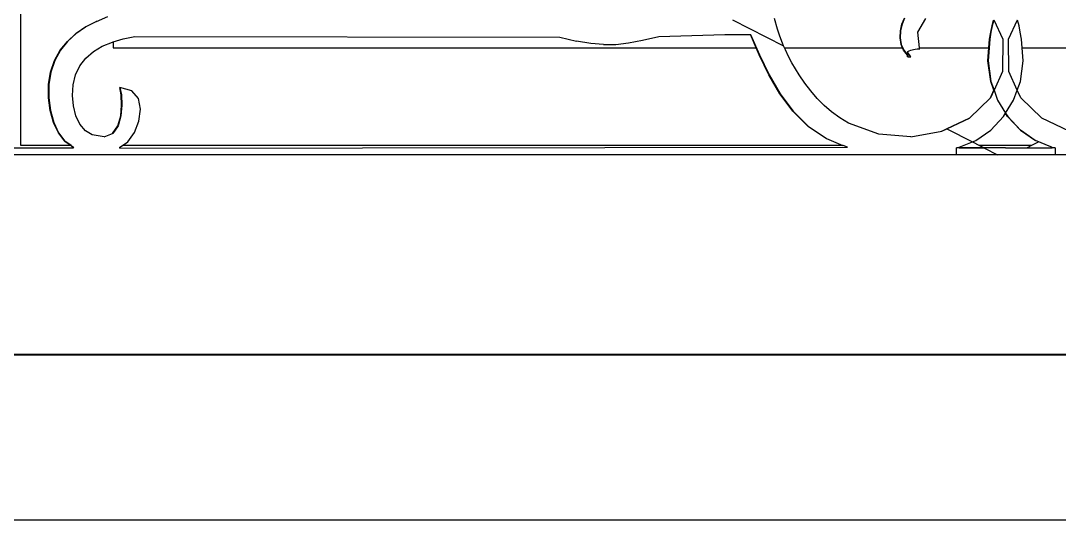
# Model space of a CAD drawing. Header units: inches. Extents: x -343 to 13887, y -13069 to -746.
# Drawn here: x 3000.92 to 3026.01, y -9123.18 to -9111.11 of the extents above; entities that cross this region are included whole.
import ezdxf

# ---------------------------------------------------------------- set-up
doc = ezdxf.new("R2010")
doc.units = ezdxf.units.IN
doc.header["$LTSCALE"] = 17
doc.header["$MEASUREMENT"] = 0
doc.layers.add('OUTLINE', color=1, linetype='Continuous', lineweight=25)

# ---------------------------------------------------------------- blocks, each defined once
blk = doc.blocks.new('kk')
for p, q in [((-1748.633, -2522.061), (-1748.633, -2517.824)), ((-1746.806, -2519.061), (-1746.531, -2518.948)), ((-1730.354, -2519.251), (-1730.423, -2518.991)), ((-1727.344, -2519.132), (-1727.285, -2518.985)), ((-1727.28, -2518.985), (-1727.34, -2519.132)), ((-1726.962, -2519.319), (-1726.764, -2518.992)), ((-1747.305, -2519.358), (-1747.07, -2519.197)), ((-1747.066, -2519.197), (-1747.3, -2519.358)), ((-1747.07, -2519.197), (-1746.811, -2519.061)), ((-1747.066, -2519.197), (-1747.07, -2519.197)), ((-1746.806, -2519.061), (-1747.066, -2519.197)), ((-1746.806, -2519.061), (-1746.811, -2519.061)), ((-1731.441, -2519.022), (-1730.203, -2519.653)), ((-1730.295, -2519.421), (-1730.354, -2519.251)), ((-1727.38, -2519.293), (-1727.344, -2519.132)), ((-1727.34, -2519.132), (-1727.375, -2519.293)), ((-1727.34, -2519.132), (-1727.344, -2519.132)), ((-1725.196, -2519.326), (-1725.165, -2519.173)), ((-1725.16, -2519.173), (-1725.191, -2519.326)), ((-1725.165, -2519.173), (-1725.129, -2519.031)), ((-1725.165, -2519.173), (-1725.16, -2519.173)), ((-1725.124, -2519.031), (-1725.16, -2519.173)), ((-1725.122, -2519.023), (-1724.907, -2519.489)), ((-1724.767, -2519.489), (-1724.553, -2519.023)), ((-1724.514, -2519.173), (-1724.55, -2519.031)), ((-1724.483, -2519.326), (-1724.514, -2519.173)), ((-1747.511, -2519.545), (-1747.305, -2519.358)), ((-1747.3, -2519.358), (-1747.506, -2519.545)), ((-1747.3, -2519.358), (-1747.305, -2519.358)), ((-1746.408, -2519.556), (-1746.16, -2519.481)), ((-1746.16, -2519.481), (-1745.881, -2519.424)), ((-1745.881, -2519.424), (-1735.614, -2519.445)), ((-1735.609, -2519.445), (-1735.614, -2519.445)), ((-1735.609, -2519.445), (-1735.209, -2519.539)), ((-1733.616, -2519.515), (-1733.22, -2519.424)), ((-1733.22, -2519.424), (-1731.62, -2519.38)), ((-1731.62, -2519.38), (-1731.003, -2519.38)), ((-1731.003, -2519.38), (-1730.999, -2519.38)), ((-1730.864, -2519.705), (-1731.003, -2519.38)), ((-1730.999, -2519.38), (-1730.789, -2519.87)), ((-1730.23, -2519.589), (-1730.295, -2519.421)), ((-1727.387, -2519.459), (-1727.38, -2519.293)), ((-1727.383, -2519.459), (-1727.387, -2519.459)), ((-1727.363, -2519.618), (-1727.387, -2519.459)), ((-1727.375, -2519.293), (-1727.383, -2519.459)), ((-1727.383, -2519.459), (-1727.359, -2519.618)), ((-1727.375, -2519.293), (-1727.38, -2519.293)), ((-1726.916, -2519.705), (-1726.962, -2519.319)), ((-1725.221, -2519.489), (-1725.261, -2520.019)), ((-1725.242, -2519.705), (-1725.225, -2519.489)), ((-1725.225, -2519.489), (-1725.196, -2519.326)), ((-1725.225, -2519.489), (-1725.221, -2519.489)), ((-1725.191, -2519.326), (-1725.221, -2519.489)), ((-1725.196, -2519.326), (-1725.191, -2519.326)), ((-1724.907, -2519.489), (-1724.911, -2520.272)), ((-1724.764, -2520.272), (-1724.767, -2519.489)), ((-1724.454, -2519.489), (-1724.483, -2519.326)), ((-1724.437, -2519.705), (-1724.454, -2519.489)), ((-1747.684, -2519.761), (-1747.511, -2519.545)), ((-1747.506, -2519.545), (-1747.679, -2519.761)), ((-1747.506, -2519.545), (-1747.511, -2519.545)), ((-1746.882, -2519.793), (-1746.666, -2519.664)), ((-1746.666, -2519.664), (-1746.423, -2519.561)), ((-1746.423, -2519.561), (-1746.408, -2519.556)), ((-1746.408, -2519.556), (-1746.408, -2519.705)), ((-1746.408, -2519.705), (-1730.864, -2519.705)), ((-1735.204, -2519.539), (-1735.209, -2519.539)), ((-1734.864, -2519.598), (-1735.204, -2519.539)), ((-1734.86, -2519.598), (-1734.864, -2519.598)), ((-1734.557, -2519.623), (-1734.86, -2519.598)), ((-1734.552, -2519.623), (-1734.557, -2519.623)), ((-1734.552, -2519.623), (-1734.258, -2519.617)), ((-1734.258, -2519.617), (-1733.954, -2519.58)), ((-1733.954, -2519.58), (-1733.616, -2519.515)), ((-1730.794, -2519.87), (-1730.864, -2519.705)), ((-1730.203, -2519.653), (-1730.23, -2519.589)), ((-1730.18, -2519.705), (-1730.203, -2519.653)), ((-1730.18, -2519.705), (-1727.327, -2519.705)), ((-1730.16, -2519.752), (-1730.18, -2519.705)), ((-1730.084, -2519.911), (-1730.16, -2519.752)), ((-1727.359, -2519.618), (-1727.363, -2519.618)), ((-1727.327, -2519.705), (-1727.363, -2519.618)), ((-1727.359, -2519.618), (-1727.322, -2519.705)), ((-1727.327, -2519.705), (-1727.322, -2519.705)), ((-1727.304, -2519.761), (-1727.327, -2519.705)), ((-1727.322, -2519.705), (-1727.299, -2519.761)), ((-1727.299, -2519.761), (-1727.304, -2519.761)), ((-1727.205, -2519.878), (-1727.304, -2519.761)), ((-1727.299, -2519.761), (-1727.201, -2519.878)), ((-1727.166, -2519.774), (-1727.132, -2519.76)), ((-1727.132, -2519.76), (-1727.098, -2519.748)), ((-1727.098, -2519.748), (-1727.062, -2519.739)), ((-1727.062, -2519.739), (-1727.02, -2519.732)), ((-1727.02, -2519.732), (-1726.972, -2519.728)), ((-1726.972, -2519.728), (-1726.914, -2519.726)), ((-1726.916, -2519.705), (-1725.242, -2519.705)), ((-1726.914, -2519.726), (-1726.916, -2519.705)), ((-1725.266, -2520.019), (-1725.242, -2519.705)), ((-1724.437, -2519.705), (-1722.762, -2519.705)), ((-1724.413, -2520.019), (-1724.437, -2519.705)), ((-1747.916, -2520.289), (-1747.82, -2520.009)), ((-1747.816, -2520.009), (-1747.911, -2520.289)), ((-1747.82, -2520.009), (-1747.684, -2519.761)), ((-1747.816, -2520.009), (-1747.82, -2520.009)), ((-1747.679, -2519.761), (-1747.816, -2520.009)), ((-1747.679, -2519.761), (-1747.684, -2519.761)), ((-1747.212, -2520.136), (-1747.066, -2519.95)), ((-1747.066, -2519.95), (-1746.882, -2519.793)), ((-1730.789, -2519.87), (-1730.794, -2519.87)), ((-1730.559, -2520.353), (-1730.794, -2519.87)), ((-1730.789, -2519.87), (-1730.555, -2520.353)), ((-1730.003, -2520.065), (-1730.084, -2519.911)), ((-1727.201, -2519.878), (-1727.205, -2519.878)), ((-1727.205, -2519.921), (-1727.205, -2519.878)), ((-1727.201, -2519.921), (-1727.205, -2519.921)), ((-1727.201, -2519.791), (-1727.166, -2519.774)), ((-1727.201, -2519.813), (-1727.201, -2519.791)), ((-1727.129, -2519.921), (-1727.201, -2519.813)), ((-1727.201, -2519.878), (-1727.201, -2519.921)), ((-1727.201, -2519.921), (-1727.129, -2519.921)), ((-1747.314, -2520.353), (-1747.212, -2520.136)), ((-1729.918, -2520.212), (-1730.003, -2520.065)), ((-1729.828, -2520.353), (-1729.918, -2520.212)), ((-1725.266, -2520.019), (-1725.261, -2520.019)), ((-1725.198, -2520.516), (-1725.266, -2520.019)), ((-1725.261, -2520.019), (-1725.193, -2520.516)), ((-1724.481, -2520.516), (-1724.413, -2520.019)), ((-1747.964, -2520.591), (-1747.916, -2520.289)), ((-1747.911, -2520.289), (-1747.96, -2520.591)), ((-1747.911, -2520.289), (-1747.916, -2520.289)), ((-1747.371, -2520.595), (-1747.314, -2520.353)), ((-1730.555, -2520.353), (-1730.559, -2520.353)), ((-1730.29, -2520.813), (-1730.559, -2520.353)), ((-1730.555, -2520.353), (-1730.285, -2520.813)), ((-1729.69, -2520.552), (-1729.828, -2520.353)), ((-1724.911, -2520.272), (-1725.116, -2520.728)), ((-1724.558, -2520.728), (-1724.764, -2520.272)), ((-1747.967, -2520.906), (-1747.964, -2520.591)), ((-1747.96, -2520.591), (-1747.964, -2520.591)), ((-1747.96, -2520.591), (-1747.962, -2520.906)), ((-1747.388, -2520.851), (-1747.371, -2520.595)), ((-1746.239, -2520.656), (-1746.244, -2520.656)), ((-1746.244, -2520.656), (-1746.239, -2520.657)), ((-1746.211, -2520.841), (-1746.244, -2520.656)), ((-1745.949, -2520.739), (-1746.239, -2520.656)), ((-1746.239, -2520.656), (-1746.239, -2520.657)), ((-1746.239, -2520.657), (-1746.206, -2520.841)), ((-1745.789, -2520.929), (-1745.949, -2520.739)), ((-1729.544, -2520.742), (-1729.69, -2520.552)), ((-1729.389, -2520.922), (-1729.544, -2520.742)), ((-1725.204, -2520.913), (-1725.121, -2520.728)), ((-1725.119, -2520.734), (-1725.2, -2520.913)), ((-1725.198, -2520.516), (-1725.193, -2520.516)), ((-1725.121, -2520.728), (-1725.198, -2520.516)), ((-1725.193, -2520.516), (-1725.118, -2520.722)), ((-1725.121, -2520.728), (-1725.118, -2520.722)), ((-1725.119, -2520.734), (-1725.121, -2520.728)), ((-1725.116, -2520.728), (-1725.119, -2520.734)), ((-1725.118, -2520.722), (-1725.116, -2520.728)), ((-1725.116, -2520.728), (-1725.03, -2520.967)), ((-1724.644, -2520.967), (-1724.558, -2520.728)), ((-1724.558, -2520.728), (-1724.481, -2520.516)), ((-1724.474, -2520.913), (-1724.558, -2520.728)), ((-1747.962, -2520.906), (-1747.967, -2520.906)), ((-1747.926, -2521.217), (-1747.967, -2520.906)), ((-1747.962, -2520.906), (-1747.921, -2521.217)), ((-1747.365, -2521.104), (-1747.388, -2520.851)), ((-1746.206, -2520.841), (-1746.211, -2520.841)), ((-1746.199, -2521.084), (-1746.211, -2520.841)), ((-1746.206, -2520.841), (-1746.194, -2521.084)), ((-1745.741, -2521.186), (-1745.789, -2520.929)), ((-1730.285, -2520.813), (-1730.29, -2520.813)), ((-1729.976, -2521.234), (-1730.29, -2520.813)), ((-1730.285, -2520.813), (-1729.971, -2521.234)), ((-1729.222, -2521.091), (-1729.389, -2520.922)), ((-1725.714, -2521.399), (-1725.204, -2520.913)), ((-1725.2, -2520.913), (-1725.709, -2521.399)), ((-1725.2, -2520.913), (-1725.204, -2520.913)), ((-1725.03, -2520.967), (-1724.837, -2521.28)), ((-1724.837, -2521.28), (-1724.644, -2520.967)), ((-1723.965, -2521.399), (-1724.474, -2520.913)), ((-1747.921, -2521.217), (-1747.926, -2521.217)), ((-1747.844, -2521.507), (-1747.926, -2521.217)), ((-1747.921, -2521.217), (-1747.84, -2521.507)), ((-1747.305, -2521.341), (-1747.365, -2521.104)), ((-1746.221, -2521.346), (-1746.199, -2521.084)), ((-1746.194, -2521.084), (-1746.216, -2521.346)), ((-1746.194, -2521.084), (-1746.199, -2521.084)), ((-1745.782, -2521.471), (-1745.741, -2521.186)), ((-1729.971, -2521.234), (-1729.976, -2521.234)), ((-1729.607, -2521.601), (-1729.976, -2521.234)), ((-1729.971, -2521.234), (-1729.602, -2521.601)), ((-1729.042, -2521.248), (-1729.222, -2521.091)), ((-1728.847, -2521.392), (-1729.042, -2521.248)), ((-1747.726, -2521.759), (-1747.844, -2521.507)), ((-1747.84, -2521.507), (-1747.844, -2521.507)), ((-1747.84, -2521.507), (-1747.722, -2521.759)), ((-1747.207, -2521.546), (-1747.305, -2521.341)), ((-1746.29, -2521.588), (-1746.221, -2521.346)), ((-1746.216, -2521.346), (-1746.286, -2521.588)), ((-1746.216, -2521.346), (-1746.221, -2521.346)), ((-1745.892, -2521.746), (-1745.782, -2521.471)), ((-1728.634, -2521.521), (-1728.847, -2521.392)), ((-1726.378, -2521.716), (-1725.714, -2521.399)), ((-1725.709, -2521.399), (-1726.258, -2521.661)), ((-1725.709, -2521.399), (-1725.714, -2521.399)), ((-1725.198, -2521.691), (-1724.888, -2521.362)), ((-1724.888, -2521.362), (-1724.839, -2521.284)), ((-1724.839, -2521.284), (-1724.837, -2521.28)), ((-1724.791, -2521.362), (-1724.839, -2521.284)), ((-1724.837, -2521.28), (-1724.786, -2521.362)), ((-1724.791, -2521.362), (-1724.786, -2521.362)), ((-1724.481, -2521.691), (-1724.791, -2521.362)), ((-1724.786, -2521.362), (-1724.477, -2521.691)), ((-1723.301, -2521.716), (-1723.965, -2521.399)), ((-1747.722, -2521.759), (-1747.726, -2521.759)), ((-1747.574, -2521.957), (-1747.726, -2521.759)), ((-1747.722, -2521.759), (-1747.569, -2521.957)), ((-1747.075, -2521.705), (-1747.207, -2521.546)), ((-1746.908, -2521.802), (-1747.075, -2521.705)), ((-1746.42, -2521.77), (-1746.29, -2521.588)), ((-1746.286, -2521.588), (-1746.415, -2521.77)), ((-1746.286, -2521.588), (-1746.29, -2521.588)), ((-1746.052, -2521.97), (-1745.892, -2521.746)), ((-1729.602, -2521.601), (-1729.607, -2521.601)), ((-1729.172, -2521.896), (-1729.607, -2521.601)), ((-1729.602, -2521.601), (-1729.168, -2521.896)), ((-1727.901, -2521.79), (-1728.634, -2521.521)), ((-1727.126, -2521.85), (-1726.378, -2521.716)), ((-1726.373, -2521.716), (-1726.378, -2521.716)), ((-1726.258, -2521.661), (-1726.373, -2521.716)), ((-1726.258, -2521.661), (-1725.64, -2521.975)), ((-1725.559, -2521.942), (-1725.198, -2521.691)), ((-1724.481, -2521.691), (-1724.477, -2521.691)), ((-1724.12, -2521.942), (-1724.481, -2521.691)), ((-1724.477, -2521.691), (-1724.115, -2521.942)), ((-1747.569, -2521.957), (-1747.574, -2521.957)), ((-1747.422, -2522.061), (-1747.574, -2521.957)), ((-1747.569, -2521.957), (-1747.417, -2522.061)), ((-1746.618, -2521.855), (-1746.908, -2521.802)), ((-1746.618, -2521.855), (-1746.42, -2521.77)), ((-1746.415, -2521.77), (-1746.42, -2521.77)), ((-1746.179, -2522.061), (-1746.052, -2521.97)), ((-1729.168, -2521.896), (-1729.172, -2521.896)), ((-1729.168, -2521.896), (-1728.768, -2522.061)), ((-1727.126, -2521.85), (-1727.901, -2521.79)), ((-1725.959, -2522.105), (-1725.64, -2521.975)), ((-1725.64, -2521.975), (-1725.559, -2521.942)), ((-1725.64, -2521.975), (-1725.47, -2522.061)), ((-1724.039, -2521.975), (-1724.209, -2522.061)), ((-1724.12, -2521.942), (-1724.115, -2521.942)), ((-1724.039, -2521.975), (-1724.115, -2521.942)), ((-1724.037, -2521.974), (-1724.039, -2521.975)), ((-1723.826, -2522.061), (-1724.037, -2521.974)), ((-1747.367, -2522.126), (-1750.266, -2522.126)), ((-1747.422, -2522.061), (-1748.633, -2522.061)), ((-1747.417, -2522.061), (-1747.422, -2522.061)), ((-1747.391, -2522.083), (-1747.422, -2522.061)), ((-1747.417, -2522.061), (-1747.386, -2522.083)), ((-1747.367, -2522.126), (-1747.391, -2522.083)), ((-1747.386, -2522.083), (-1747.391, -2522.083)), ((-1747.386, -2522.083), (-1747.362, -2522.126)), ((-1747.362, -2522.126), (-1747.367, -2522.126)), ((-1746.239, -2522.105), (-1746.179, -2522.061)), ((-1746.239, -2522.126), (-1746.239, -2522.105)), ((-1746.239, -2522.126), (-1728.662, -2522.105)), ((-1728.768, -2522.061), (-1746.179, -2522.061)), ((-1728.764, -2522.061), (-1728.768, -2522.061)), ((-1728.662, -2522.105), (-1728.764, -2522.061)), ((-1728.658, -2522.105), (-1728.662, -2522.105)), ((-1726.021, -2522.283), (-1726.021, -2522.115)), ((-1725.959, -2522.116), (-1726.021, -2522.115)), ((-1725.959, -2522.116), (-1725.959, -2522.105)), ((-1725.959, -2522.126), (-1725.959, -2522.116)), ((-1725.358, -2522.119), (-1725.959, -2522.116)), ((-1725.349, -2522.123), (-1725.959, -2522.126)), ((-1724.209, -2522.061), (-1725.47, -2522.061)), ((-1725.47, -2522.061), (-1725.358, -2522.119)), ((-1725.358, -2522.119), (-1725.349, -2522.123)), ((-1724.839, -2522.121), (-1725.358, -2522.119)), ((-1724.839, -2522.121), (-1725.349, -2522.123)), ((-1725.349, -2522.123), (-1725.035, -2522.283)), ((-1724.839, -2522.121), (-1724.837, -2522.121)), ((-1724.837, -2522.121), (-1724.321, -2522.119)), ((-1723.716, -2522.126), (-1724.837, -2522.121)), ((-1724.209, -2522.061), (-1724.321, -2522.119)), ((-1724.321, -2522.119), (-1723.72, -2522.116)), ((-1723.822, -2522.061), (-1723.826, -2522.061)), ((-1723.72, -2522.105), (-1723.822, -2522.061)), ((-1723.72, -2522.105), (-1723.716, -2522.105)), ((-1723.72, -2522.116), (-1723.72, -2522.105)), ((-1723.72, -2522.116), (-1723.716, -2522.116)), ((-1723.716, -2522.105), (-1723.716, -2522.116)), ((-1723.644, -2522.115), (-1723.716, -2522.116)), ((-1723.716, -2522.116), (-1723.716, -2522.126)), ((-1723.644, -2522.115), (-1723.644, -2522.283)), ((-1726.021, -2522.283), (-1756.672, -2522.283)), ((-1725.035, -2522.283), (-1726.021, -2522.283)), ((-1723.644, -2522.283), (-1725.035, -2522.283)), ((-1690.679, -2522.283), (-1723.644, -2522.283))]:
    blk.add_line(p, q)

msp = doc.modelspace()

# ---------------------------------------------------------------- linework, layer by layer
for p, q in [((2983.459, -9119.179), (3098.713, -9119.179)), ((3065.405, -9123.179), (2984.597, -9123.179))]:
    msp.add_line(p, q)
at = {"layer": 'OUTLINE'}
msp.add_line((2990.555, -9119.163), (3156.018, -9119.163), dxfattribs=at)

# ---------------------------------------------------------------- block references
msp.add_blockref('kk', (4749.555, -6592.063), dxfattribs=at)

doc.saveas('drawing.dxf')
